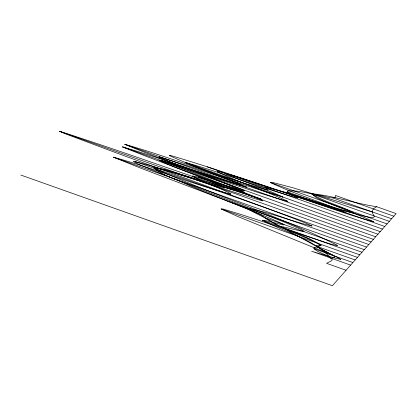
<?xml version="1.0" encoding="UTF-8"?>
<svg xmlns="http://www.w3.org/2000/svg" width="417" height="417" viewBox="0 0 417 417"><rect width="100%" height="100%" fill="white"/><g stroke="black" fill="none" stroke-linecap="round" stroke-linejoin="round"><path stroke-width="0.63" d="M346.063 270.258L326.589 263.341L331.744 260.656L332.161 259.968L332.01 259.155C326.949 254.271 319.214 253.312 313.949 248.704L314.058 248.052L314.95 247.562L319.047 246.28L319.813 245.639L319.74 244.758C305.703 235.079 288.314 231.419 273.479 223.017C265.275 217.241 255.704 213.832 247.26 208.521L247.443 208.172C269.418 212.336 290.347 220.947 312.104 226.061L304.17 222.397L271.467 209.939L107.336 149.536L64.473 133.466L59.553 131.298C127.003 152.752 193.28 177.856 260.823 198.966L161.468 160.722L158.976 160.264C180.582 170.355 203.579 177.298 225.107 187.551L224.81 187.869C193.999 180.504 164.387 168.468 133.529 161.374L133.925 161.937L140.3 165.043L161.916 173.993L284.488 222.172L300.667 229.188L304.16 231.273L301.486 231.169L283.57 226.921L281.84 226.728L281.835 227.15C294.532 234.114 308.914 237.919 321.272 245.384L320.934 245.691L316.388 245.764L316.227 246.129C323.952 251.315 332.86 254.693 340.835 259.421L333.949 257.826L311.671 251.279L350.614 265.108M20.85 175.062L332.401 285.702L396.15 213.624L376.676 206.707C371.928 209.011 370.963 211.852 374.252 216.256L374.023 217.043L373.001 217.497L370.932 217.518L362.748 215.886L341.549 209.725L284.311 192.008L269.476 188.046L265.66 187.577L267.62 189.985C219.358 177.194 172.852 157.965 124.803 144.318C164.256 160.753 204.924 174.165 244.383 190.595L244.122 190.923L239.759 189.798L198.138 177.126L192.341 175.917C204.481 183.141 218.518 187.004 230.935 193.853L230.768 194.218C191.153 183.616 152.94 168.077 113.419 157.188L140.878 168.213L227.974 201.255L248.782 209.49L259.046 213.984L261.527 215.287L267.532 219.535L333.418 255.621L334.773 256.95L334.038 257.534L331.145 258.196C312.458 238.534 285.588 232.431 262.361 220.233L266.124 220.713L281.772 224.586L283.899 224.919L284.113 224.575C252.822 210.147 220.176 198.773 188.526 185.132C176.964 179.383 163.396 176.125 153.524 167.629L154.16 167.431C190.897 176.584 226.243 190.642 262.679 200.895L262.746 200.499C216.413 181.598 168.843 165.825 122.525 146.893C164.329 159.122 205.065 174.879 246.843 187.238C221.698 175.26 194.504 167.337 169.203 155.458L169.818 155.26C229.037 172.617 286.854 194.494 345.823 212.665C320.97 201.812 294.73 194.087 270.211 182.427L272.337 182.375L292.301 187.598L372.126 211.857M268.611 187.363L234.969 176.255L220.838 172.08L217.747 171.403L217.189 171.627C240.098 183.027 264.826 190.46 287.949 201.416C245.352 189.594 203.877 173.43 161.468 160.722L160.915 160.102L241.631 185.81L241.594 185.377L236.158 183.032L194.489 166.555L185.492 162.489C223.319 172.951 259.963 187.681 297.78 197.992L289.117 193.16L287.407 191.919L287.214 191.106C297.889 189.954 308.663 193.561 319.193 195.271C324.374 195.688 329.998 199.008 335.08 197.507L335.456 195.453L393.872 216.199M333.418 255.621L237.409 216.334L221.14 208.98L222.855 208.953L242.814 215.042L329.811 243.825L337.452 245.733L337.233 245.227C278.155 215.563 214.87 195.49 154.639 168.447L155.536 167.921L156.881 167.973L165.653 169.823L231.383 189.36L241.24 192.013L244.513 192.331C217.09 178.419 186.847 170.23 159.164 156.943C200.733 169.213 241.334 184.622 282.851 197.064C264.508 188.275 244.685 182.245 226.024 173.925L226.712 173.748C269.158 186.206 310.545 202.652 353.486 213.17L353.308 212.696C339.871 205.352 324.259 201.953 311.431 193.686C333.459 195.709 354.726 203.465 376.676 206.707M290.253 194.63C318.103 203.449 345.511 214.244 373.705 221.708L364.249 217.492L322.695 200.666L316.357 197.616L311.431 193.686L389.322 221.344M333.183 198.023L391.594 218.769M270.211 182.427L387.044 223.919M287.407 191.919L384.766 226.494M207.244 166.831L382.488 229.069M185.492 162.489L380.21 231.643M124.803 144.318L377.938 234.218M122.525 146.893L375.66 236.793M198.138 177.126L373.382 239.368M59.553 131.298L371.104 241.938M135.165 161.53L368.826 244.513M113.419 157.188L366.553 247.088M227.974 201.255L364.276 249.663M264.639 217.664L361.998 252.238M262.361 220.233L359.72 254.813M221.14 208.98L357.447 257.388M316.227 246.129L355.169 259.963M313.949 248.704L352.891 262.533"/></g></svg>
